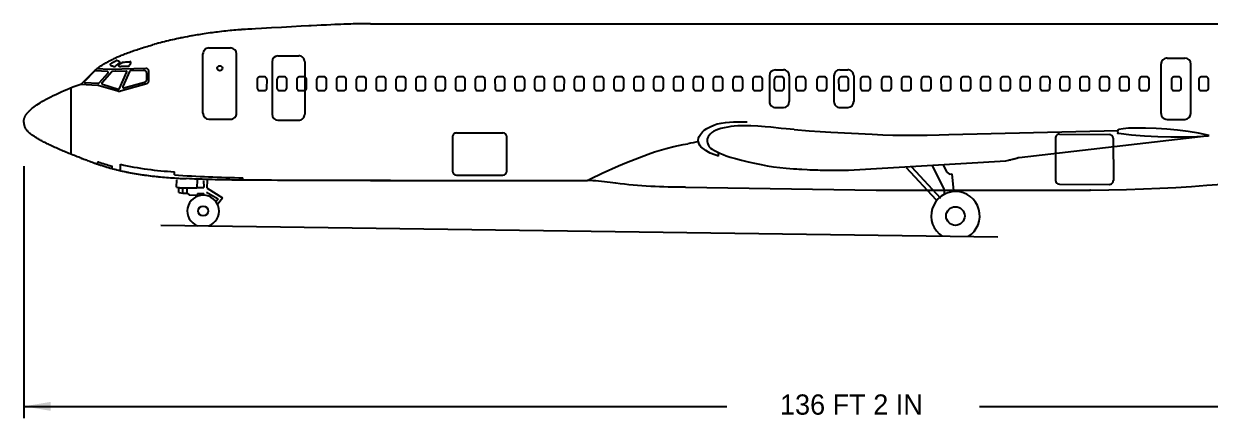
# Model space of a CAD drawing. Extents: x -1358 to 1969, y -513 to 1926.
# Drawn here: x 130 to 1327, y -513 to -115 of the extents above; entities that cross this region are included whole.
import ezdxf
from ezdxf.enums import TextEntityAlignment as Align

# ---------------------------------------------------------------- set-up
doc = ezdxf.new("R2010")
doc.units = 0
doc.layers.get('0').update_dxf_attribs({"linetype": 'CONTINUOUS'})
doc.layers.add('10', color=7, linetype='CONTINUOUS')

msp = doc.modelspace()

# ---------------------------------------------------------------- linework, layer by layer
at = {"linetype": 'CONTINUOUS'}
for p, q in [((130.0199, -258.674282), (130.0199, -512.883896)), ((130.0199, -500.883896), (839.539589, -500.883896)), ((1094.380486, -500.883896), (1764.0199, -500.883896))]:
    msp.add_line(p, q, dxfattribs=at)
msp.add_solid([(157.0199, -496.383896), (157.0199, -505.383896), (130.0199, -500.883896)], dxfattribs=at)
at = {"layer": '10', "color": 7, "linetype": 'CONTINUOUS'}
for p, q in [((480.0001, -114.838033), (1346.001, -114.838033)), ((316.82, -139.298033), (338.68, -139.298033)), ((310.84, -205.178033), (310.84, -145.278033)), ((344.68, -205.178033), (344.68, -145.278033)), ((380.5012, -153.272433), (380.5327, -206.241633)), ((386.4932, -147.268833), (407.4592, -147.240633)), ((413.4673, -153.237133), (413.4988, -206.234433)), ((1277.6184, -205.373933), (1277.6492, -155.448933)), ((1283.669, -149.452633), (1301.6017, -149.511733)), ((1307.4784, -205.326633), (1307.582, -155.524133)), ((188.2929, -175.370033), (202.3256, -161.346133)), ((882.4526, -167.385433), (882.4819, -193.352433)), ((888.4362, -161.378733), (896.4025, -161.356933)), ((902.4189, -167.350133), (902.4481, -193.317133)), ((947.4372, -167.363333), (947.4664, -193.330333)), ((953.4208, -161.356533), (961.3871, -161.334833)), ((967.4035, -167.328033), (967.4327, -193.295033)), ((178, -246.669833), (178, -179.217633)), ((178, -245.938033), (178, -179.578033)), ((888.4983, -199.345633), (896.4645, -199.323933)), ((953.4828, -199.323533), (961.4491, -199.301733)), ((316.82, -211.178033), (338.68, -211.178033)), ((386.5327, -212.238033), (407.4988, -212.238033)), ((1283.6398, -211.377633), (1301.4997, -211.314133)), ((566.4987, -225.033133), (613.4808, -225.033133)), ((1063.3926, -226.497433), (1234.368, -222.406633)), ((1174.9016, -226.274533), (1225.18, -226.468233)), ((562.4987, -229.035633), (562.5205, -263.497033)), ((617.4808, -263.494533), (617.4808, -229.033133)), ((1134.4001, -249.638233), (1326.0001, -227.538333)), ((1170.8863, -230.288133), (1171.0319, -272.829033)), ((1229.1646, -230.446333), (1229.397, -272.851433)), ((830.9377, -248.443033), (830.9424, -245.793033)), ((204.3, -256.371933), (204.3, -255.389633)), ((219.3, -260.944433), (219.3, -259.373133)), ((227.8, -263.080633), (227.8, -256.680233)), ((962.2002, -262.638233), (1121.0001, -253.238133)), ((1020.1653, -259.768033), (1050.3945, -292.297433)), ((1025.8286, -259.154333), (1054.8335, -290.913833)), ((1046.6393, -257.754933), (1058.4, -281.638033)), ((1057.502, -257.563933), (1061.4001, -264.638033)), ((282, -267.256533), (282, -264.181133)), ((284.2454, -279.638233), (284.5717, -272.462033)), ((305.0455, -280.038133), (305.2332, -272.714433)), ((311.4454, -272.838133), (311.8455, -280.038133)), ((315.0455, -280.638033), (315.4434, -272.811833)), ((351.2, -272.657933), (351.2, -270.237233)), ((480, -273.006333), (698.4684, -273.006333)), ((566.5205, -267.494533), (613.4808, -267.494533)), ((1061.4001, -264.638033), (1064, -266.638233)), ((1064, -266.638233), (1066.4, -266.438133)), ((1066.4, -266.438133), (1068.0583, -283.296933)), ((284.0455, -279.638233), (287.0454, -280.238133)), ((286.6454, -285.238133), (286.6454, -279.476733)), ((286.6454, -285.238133), (290.4454, -285.660333)), ((287.0454, -280.238133), (304.7321, -280.238133)), ((290.4454, -285.660333), (290.4454, -280.238133)), ((290.4454, -285.660333), (294.8455, -285.838133)), ((294.8455, -285.838133), (294.8455, -280.238133)), ((294.8455, -285.838133), (297.0454, -287.438133)), ((305.0455, -280.038133), (311.8455, -280.038133)), ((305.2547, -286.238133), (305.3159, -288.867033)), ((305.2547, -286.238133), (311.6454, -286.238133)), ((311.6275, -287.818833), (311.6454, -286.238133)), ((314.4454, -284.638233), (326.2454, -291.438133)), ((315.0455, -280.638033), (330.4454, -290.638033)), ((797.8403, -279.723433), (990.0001, -282.838033)), ((797.8403, -279.723433), (990.0001, -282.838033)), ((990.0001, -282.838033), (1066.0001, -282.838033)), ((990.0001, -282.838033), (1206, -282.838033)), ((990.0001, -282.838033), (1066, -282.838033)), ((1058.4, -281.638033), (1059.0225, -287.329033)), ((1175.0273, -276.815333), (1225.3924, -276.873333)), ((297.0454, -287.438133), (305.4454, -287.638233)), ((323.9401, -294.342933), (326.2454, -291.438133)), ((325.4644, -296.884333), (330.4454, -290.638033)), ((268.3173, -318.215233), (1112.8801, -329.934433))]:
    msp.add_line(p, q, dxfattribs=at)
for points in [[(480, -114.838033), (478.8484, -114.838033), (476.6221, -114.843733), (474.3958, -114.857033), (472.1696, -114.877933), (470, -114.905733), (469.1284, -114.919033), (466.8463, -114.959233), (464.5642, -115.007433), (462.2821, -115.063333), (460.0001, -115.126633), (458.1877, -115.182133), (455.653, -115.266733), (452.9024, -115.366933), (450, -115.480533), (447.4039, -115.587833), (443.9062, -115.739933), (440.0001, -115.917933), (435.4368, -116.134433), (430, -116.400933), (425.625, -116.620033), (420, -116.908033), (417.5, -117.038633), (410.0001, -117.437033), (400, -117.975033), (390, -118.515833), (380, -119.058033), (370, -119.608033), (363.7501, -119.953533), (360, -120.167033), (358.6313, -120.247033), (356.0451, -120.403133), (353.8591, -120.541933), (351.8803, -120.674533), (350.0001, -120.808033), (349.5019, -120.844733), (347.6833, -120.983533), (345.8647, -121.129933), (343.9456, -121.292133), (342.0261, -121.461933), (340.0001, -121.648933), (338.1164, -121.829733), (336.0856, -122.032033), (334.0554, -122.242033), (332.0266, -122.459633), (330, -122.684933), (329.6182, -122.728333), (327.6309, -122.958533), (325.6434, -123.196833), (323.7518, -123.431433), (321.8552, -123.674233)], [(321.8552, -123.674233), (320, -123.919433), (318.1373, -124.173133), (316.2138, -124.442633), (314.1924, -124.733433), (312.0799, -125.045333), (310, -125.359933), (308.3395, -125.616733), (306.5463, -125.901033), (304.903, -126.169233), (303.3026, -126.438233), (301.6876, -126.717633), (300, -127.017833), (299.4287, -127.121233), (297.4672, -127.482133), (295.1561, -127.915933), (292.632, -128.397933), (290, -128.908233), (289.0992, -129.085133), (288.366, -129.232733), (288, -129.315433), (287.9349, -129.329633), (286, -129.732433), (285.3914, -129.860533), (284, -130.159733), (282, -130.597233), (281.6454, -130.675833), (280, -131.045233), (279.7482, -131.102333), (278, -131.503733), (277.7265, -131.567233), (276, -131.973033), (275.7002, -132.044333), (274, -132.453333), (273.6669, -132.534333), (272, -132.944633), (271.625, -133.038033), (270, -133.447233), (269.6669, -133.532033), (268, -133.961233), (267.625, -134.058933), (266, -134.486933), (265.625, -134.586733), (264, -135.024433), (263.6251, -135.126533), (262, -135.573933), (261.6249, -135.678333), (260, -136.135633)], [(217.7615, -151.609133), (218.5175, -151.222033), (219.2942, -150.832933), (220.0913, -150.441933), (220.9086, -150.049133), (221.7902, -149.634133), (222.6935, -149.217433), (223.6182, -148.799233), (224.5641, -148.379733), (225.5309, -147.958933), (226.5703, -147.514933), (227.6321, -147.069933), (228.7157, -146.624133), (229.8208, -146.177533), (230.947, -145.730533), (232.1542, -145.259633), (233.384, -144.788633), (234.6354, -144.317633), (235.9083, -143.846833), (237.2018, -143.376333), (238.5157, -142.906533), (239.8492, -142.437533), (241.2018, -141.969433), (242.5729, -141.502633), (243.962, -141.037133), (245.4426, -140.549033), (246.9418, -140.062833), (248.4587, -139.578933), (249.9929, -139.097433), (251.5436, -138.618533), (253.11, -138.142533), (254.6914, -137.669533), (256.3709, -137.175533), (258.0654, -136.685333), (259.7739, -136.199333), (259.9998, -136.135733)], [(202.3367, -161.357233), (202.388, -161.306633), (202.5547, -161.149933), (202.7595, -160.968833), (203.007, -160.760833), (203.3022, -160.523233), (203.6505, -160.253333), (204.0459, -159.956933), (204.5027, -159.624333), (205.0264, -159.253133), (205.5901, -158.863033), (206.2249, -158.433233), (206.9351, -157.962433), (207.6819, -157.476933), (208.4606, -156.979833), (209.2658, -156.474733), (210.1382, -155.936733), (211.0276, -155.397433), (211.9272, -154.860933), (212.8305, -154.331333), (213.7306, -153.812433), (214.6207, -153.308233), (215.4514, -152.846133), (216.2615, -152.403733), (217.0456, -151.984133), (217.7617, -151.609033)], [(217.7057, -155.272933), (217.8554, -155.170233), (218.9983, -154.414333), (220.2927, -153.609133), (221.609, -152.819433), (222.7784, -152.161833)], [(222.1411, -157.840333), (222.4644, -157.578533), (223.2988, -156.930933), (224.2167, -156.228933), (225.2959, -155.433033), (226.2221, -154.767633), (226.5259, -154.551833)], [(226.2707, -152.790533), (225.8036, -152.642133), (225.3719, -152.511933), (224.7948, -152.359833), (224.5238, -152.290133), (224.2562, -152.226533), (223.4831, -152.056733)], [(226.1214, -156.071233), (226.8035, -155.581333), (227.5243, -155.069233), (228.2463, -154.567933), (228.8673, -154.146233), (229.102, -153.989233)], [(229.5079, -153.831733), (230.4031, -153.695833), (231.6766, -153.549133), (232.8752, -153.428933), (234.1382, -153.311433), (235.196, -153.209333), (236.411, -153.115333), (237.0442, -153.064033)], [(236.678, -156.928933), (236.7339, -156.813633), (237.3688, -155.631833), (237.9896, -154.563033)], [(186.8301, -175.762333), (204.8143, -176.790033), (205.2016, -176.827233), (205.5848, -176.894533), (205.9616, -176.991433), (224.9836, -182.679833), (225.377, -182.780233), (225.7774, -182.848433), (226.1819, -182.883933), (226.588, -182.886433), (226.9929, -182.856033), (227.3941, -182.792833), (227.7888, -182.697333), (254.1105, -175.182533), (254.4159, -175.077233), (254.7081, -174.939733), (254.984, -174.771633), (255.2401, -174.574833), (255.4736, -174.351633), (255.6817, -174.104633), (255.8621, -173.836633), (256.0127, -173.550833), (256.1316, -173.250533), (256.2175, -172.939133), (256.2695, -172.620333), (256.2869, -172.297833), (256.2869, -162.978233), (256.2672, -162.635633), (256.2086, -162.297433), (256.1118, -161.968233), (255.9779, -161.652133), (255.8089, -161.353533), (255.6068, -161.076133), (255.3744, -160.823633), (255.1146, -160.599333), (254.831, -160.406133), (254.5271, -160.246633), (254.207, -160.122833), (253.8749, -160.036433), (253.535, -159.988533), (253.192, -159.979733), (216.8642, -161.061333), (216.4367, -161.053633), (203.3248, -160.255133)], [(214.2144, -162.922033), (202.6314, -162.216533), (202.3525, -162.239933), (202.0909, -162.339533), (201.8673, -162.507833), (191.2005, -173.174633), (191.0939, -173.332433), (191.0541, -173.518733), (191.0868, -173.706233), (191.1873, -173.868033), (191.341, -173.980533), (191.5255, -174.027333), (204.8344, -174.787833), (205.1945, -174.775933), (205.5467, -174.699533), (205.8794, -174.561233), (206.1819, -174.365533), (206.4444, -174.118633), (214.9053, -164.584133), (215.0596, -164.351633), (215.1436, -164.085533), (215.1509, -163.806633), (215.0808, -163.536533), (214.9388, -163.296333), (214.7359, -163.104733), (214.488, -162.976633), (214.2144, -162.922033)], [(233.5841, -162.648733), (219.464, -162.997733), (219.2006, -163.044133), (218.959, -163.158633), (218.7563, -163.333133), (208.999, -174.328433), (208.8577, -174.534833), (208.772, -174.769733), (208.7473, -175.018633), (208.7851, -175.265833), (208.8831, -175.495933), (209.0352, -175.694533), (209.2317, -175.849233), (209.4605, -175.950233), (225.4287, -180.725433), (225.6655, -180.766133), (225.9053, -180.749133), (226.134, -180.675433), (226.3385, -180.549333), (226.5071, -180.378033), (226.6299, -180.171533), (234.0616, -163.350333), (234.1027, -163.187333), (234.0875, -163.019933), (234.0176, -162.866933), (233.901, -162.745833), (233.7508, -162.670233), (233.5841, -162.648733)], [(218.0569, -157.074133), (218.8481, -157.248033), (219.4815, -157.430233), (220.2175, -157.655533), (220.8983, -157.903733), (221.1693, -158.002633)], [(226.7544, -157.882233), (227.5785, -157.841333), (228.7099, -157.797633), (230.4516, -157.721033), (232.4046, -157.631633), (234.1669, -157.557233), (235.1758, -157.516333), (235.8165, -157.491833)], [(250.9787, -162.050833), (237.6304, -162.473433), (237.371, -162.513033), (237.1267, -162.609133), (236.9097, -162.756833), (236.7308, -162.948733), (236.5986, -163.175533), (229.9142, -178.305333), (229.8424, -178.545833), (229.8327, -178.796733), (229.8858, -179.042033), (229.9983, -179.266333), (230.1631, -179.455633), (230.3699, -179.597933), (230.6056, -179.684333), (230.8554, -179.709233), (231.1034, -179.671133), (251.9799, -173.710933), (252.4086, -173.554433), (252.8105, -173.338233), (253.1773, -173.066833), (253.5014, -172.745533), (253.7763, -172.381233), (253.9962, -171.981333), (254.1566, -171.554133), (254.2541, -171.108333), (254.2868, -170.653133), (254.2868, -165.228233), (254.2528, -164.764133), (254.1514, -164.310033), (253.9848, -163.875533), (253.7565, -163.470033), (253.4716, -163.102033), (253.136, -162.779733), (252.7569, -162.509833), (252.3425, -162.298133), (251.9017, -162.149233), (251.4438, -162.066133), (250.9787, -162.050833)], [(136.1803, -202.146533), (136.392, -201.945133), (137.199, -201.211133), (138.1288, -200.418233), (139.194, -199.563033), (140.4075, -198.642033), (141.717, -197.698233), (143.1902, -196.686633), (144.7618, -195.655033), (146.5111, -194.554833), (148.3594, -193.438633), (150.3978, -192.254633), (152.5331, -191.060233), (154.7583, -189.859133), (157.1808, -188.596733), (159.6863, -187.335333), (162.2664, -186.079333), (164.9122, -184.833033), (167.7472, -183.541333), (170.6339, -182.269833), (173.5614, -181.023233), (176.5187, -179.806233), (179.4948, -178.623533), (182.4785, -177.479533), (185.4584, -176.378433), (188.2928, -175.369933)], [(375.4501, -171.356333), (375.3543, -170.604433), (375.0731, -169.900433), (374.6245, -169.289433), (374.0369, -168.810433), (373.3481, -168.493933), (372.602, -168.360233), (367.8462, -168.417733), (367.1288, -168.662933), (366.4959, -169.080033), (365.9878, -169.642533), (365.6368, -170.314433), (365.4655, -171.052833), (365.4847, -179.810633), (365.6932, -180.539433), (366.0778, -181.192633), (366.6138, -181.728633), (367.267, -182.113233), (367.9958, -182.321733), (368.4501, -182.356333), (373.054, -182.294933), (373.7712, -182.049733), (374.4042, -181.632633), (374.9124, -181.070133), (375.2633, -180.398233), (375.4347, -179.659833), (375.4501, -171.356333)], [(395.4501, -171.356333), (395.3543, -170.604433), (395.0731, -169.900433), (394.6245, -169.289433), (394.0369, -168.810433), (393.3481, -168.493933), (392.602, -168.360233), (387.8462, -168.417733), (387.1288, -168.662933), (386.4959, -169.080033), (385.9878, -169.642533), (385.6368, -170.314433), (385.4655, -171.052833), (385.4847, -179.810633), (385.6932, -180.539433), (386.0778, -181.192633), (386.6138, -181.728633), (387.267, -182.113233), (387.9958, -182.321733), (388.4501, -182.356333), (393.054, -182.294933), (393.7712, -182.049733), (394.4042, -181.632633), (394.9124, -181.070133), (395.2633, -180.398233), (395.4347, -179.659833), (395.4501, -171.356333)], [(415.4501, -171.356333), (415.3543, -170.604433), (415.0731, -169.900433), (414.6245, -169.289433), (414.0369, -168.810433), (413.3481, -168.493933), (412.602, -168.360233), (407.8462, -168.417733), (407.1288, -168.662933), (406.4959, -169.080033), (405.9878, -169.642533), (405.6368, -170.314433), (405.4655, -171.052833), (405.4847, -179.810633), (405.6932, -180.539433), (406.0778, -181.192633), (406.6138, -181.728633), (407.267, -182.113233), (407.9958, -182.321733), (408.4501, -182.356333), (413.054, -182.294933), (413.7712, -182.049733), (414.4042, -181.632633), (414.9124, -181.070133), (415.2633, -180.398233), (415.4347, -179.659833), (415.4501, -171.356333)], [(435.4501, -171.356333), (435.3543, -170.604433), (435.0731, -169.900433), (434.6245, -169.289433), (434.0369, -168.810433), (433.3481, -168.493933), (432.602, -168.360233), (427.8462, -168.417733), (427.1288, -168.662933), (426.4959, -169.080033), (425.9878, -169.642533), (425.6368, -170.314433), (425.4655, -171.052833), (425.4847, -179.810633), (425.6932, -180.539433), (426.0778, -181.192633), (426.6138, -181.728633), (427.267, -182.113233), (427.9958, -182.321733), (428.4501, -182.356333), (433.054, -182.294933), (433.7712, -182.049733), (434.4042, -181.632633), (434.9124, -181.070133), (435.2633, -180.398233), (435.4347, -179.659833), (435.4501, -171.356333)], [(455.4501, -171.356333), (455.3543, -170.604433), (455.0731, -169.900433), (454.6245, -169.289433), (454.0369, -168.810433), (453.3481, -168.493933), (452.602, -168.360233), (447.8462, -168.417733), (447.1288, -168.662933), (446.4959, -169.080033), (445.9878, -169.642533), (445.6368, -170.314433), (445.4655, -171.052833), (445.4847, -179.810633), (445.6932, -180.539433), (446.0778, -181.192633), (446.6138, -181.728633), (447.267, -182.113233), (447.9958, -182.321733), (448.4501, -182.356333), (453.054, -182.294933), (453.7712, -182.049733), (454.4042, -181.632633), (454.9124, -181.070133), (455.2633, -180.398233), (455.4347, -179.659833), (455.4501, -171.356333)], [(475.4501, -171.356333), (475.3543, -170.604433), (475.0731, -169.900433), (474.6245, -169.289433), (474.0369, -168.810433), (473.3481, -168.493933), (472.602, -168.360233), (467.8462, -168.417733), (467.1288, -168.662933), (466.4959, -169.080033), (465.9878, -169.642533), (465.6368, -170.314433), (465.4655, -171.052833), (465.4847, -179.810633), (465.6932, -180.539433), (466.0778, -181.192633), (466.6138, -181.728633), (467.267, -182.113233), (467.9958, -182.321733), (468.4501, -182.356333), (473.054, -182.294933), (473.7712, -182.049733), (474.4042, -181.632633), (474.9124, -181.070133), (475.2633, -180.398233), (475.4347, -179.659833), (475.4501, -171.356333)], [(495.4501, -171.356333), (495.3543, -170.604433), (495.0731, -169.900433), (494.6245, -169.289433), (494.0369, -168.810433), (493.3481, -168.493933), (492.602, -168.360233), (487.8462, -168.417733), (487.1288, -168.662933), (486.4959, -169.080033), (485.9878, -169.642533), (485.6368, -170.314433), (485.4655, -171.052833), (485.4847, -179.810633), (485.6932, -180.539433), (486.0778, -181.192633), (486.6138, -181.728633), (487.267, -182.113233), (487.9958, -182.321733), (488.4501, -182.356333), (493.054, -182.294933), (493.7712, -182.049733), (494.4042, -181.632633), (494.9124, -181.070133), (495.2633, -180.398233), (495.4347, -179.659833), (495.4501, -171.356333)], [(515.4501, -171.356333), (515.3543, -170.604433), (515.0731, -169.900433), (514.6245, -169.289433), (514.0369, -168.810433), (513.3481, -168.493933), (512.602, -168.360233), (507.8462, -168.417733), (507.1288, -168.662933), (506.4959, -169.080033), (505.9878, -169.642533), (505.6368, -170.314433), (505.4655, -171.052833), (505.4847, -179.810633), (505.6932, -180.539433), (506.0778, -181.192633), (506.6138, -181.728633), (507.267, -182.113233), (507.9958, -182.321733), (508.4501, -182.356333), (513.054, -182.294933), (513.7712, -182.049733), (514.4042, -181.632633), (514.9124, -181.070133), (515.2633, -180.398233), (515.4347, -179.659833), (515.4501, -171.356333)], [(535.4501, -171.356333), (535.3543, -170.604433), (535.0731, -169.900433), (534.6245, -169.289433), (534.0369, -168.810433), (533.3481, -168.493933), (532.602, -168.360233), (527.8462, -168.417733), (527.1288, -168.662933), (526.4959, -169.080033), (525.9878, -169.642533), (525.6368, -170.314433), (525.4655, -171.052833), (525.4847, -179.810633), (525.6932, -180.539433), (526.0778, -181.192633), (526.6138, -181.728633), (527.267, -182.113233), (527.9958, -182.321733), (528.4501, -182.356333), (533.054, -182.294933), (533.7712, -182.049733), (534.4042, -181.632633), (534.9124, -181.070133), (535.2633, -180.398233), (535.4347, -179.659833), (535.4501, -171.356333)], [(555.4501, -171.356333), (555.3543, -170.604433), (555.0731, -169.900433), (554.6245, -169.289433), (554.0369, -168.810433), (553.3481, -168.493933), (552.602, -168.360233), (547.8462, -168.417733), (547.1288, -168.662933), (546.4959, -169.080033), (545.9878, -169.642533), (545.6368, -170.314433), (545.4655, -171.052833), (545.4847, -179.810633), (545.6932, -180.539433), (546.0778, -181.192633), (546.6138, -181.728633), (547.267, -182.113233), (547.9958, -182.321733), (548.4501, -182.356333), (553.054, -182.294933), (553.7712, -182.049733), (554.4042, -181.632633), (554.9124, -181.070133), (555.2633, -180.398233), (555.4347, -179.659833), (555.4501, -171.356333)], [(575.4501, -171.356333), (575.3543, -170.604433), (575.0731, -169.900433), (574.6245, -169.289433), (574.0369, -168.810433), (573.3481, -168.493933), (572.602, -168.360233), (567.8462, -168.417733), (567.1288, -168.662933), (566.4959, -169.080033), (565.9878, -169.642533), (565.6368, -170.314433), (565.4655, -171.052833), (565.4847, -179.810633), (565.6932, -180.539433), (566.0778, -181.192633), (566.6138, -181.728633), (567.267, -182.113233), (567.9958, -182.321733), (568.4501, -182.356333), (573.054, -182.294933), (573.7712, -182.049733), (574.4042, -181.632633), (574.9124, -181.070133), (575.2633, -180.398233), (575.4347, -179.659833), (575.4501, -171.356333)], [(595.4501, -171.356333), (595.3543, -170.604433), (595.0731, -169.900433), (594.6245, -169.289433), (594.0369, -168.810433), (593.3481, -168.493933), (592.602, -168.360233), (587.8462, -168.417733), (587.1288, -168.662933), (586.4959, -169.080033), (585.9878, -169.642533), (585.6368, -170.314433), (585.4655, -171.052833), (585.4847, -179.810633), (585.6932, -180.539433), (586.0778, -181.192633), (586.6138, -181.728633), (587.267, -182.113233), (587.9958, -182.321733), (588.4501, -182.356333), (593.054, -182.294933), (593.7712, -182.049733), (594.4042, -181.632633), (594.9124, -181.070133), (595.2633, -180.398233), (595.4347, -179.659833), (595.4501, -171.356333)], [(615.4501, -171.356333), (615.3543, -170.604433), (615.0731, -169.900433), (614.6245, -169.289433), (614.0369, -168.810433), (613.3481, -168.493933), (612.602, -168.360233), (607.8462, -168.417733), (607.1288, -168.662933), (606.4959, -169.080033), (605.9878, -169.642533), (605.6368, -170.314433), (605.4655, -171.052833), (605.4847, -179.810633), (605.6932, -180.539433), (606.0778, -181.192633), (606.6138, -181.728633), (607.267, -182.113233), (607.9958, -182.321733), (608.4501, -182.356333), (613.054, -182.294933), (613.7712, -182.049733), (614.4042, -181.632633), (614.9124, -181.070133), (615.2633, -180.398233), (615.4347, -179.659833), (615.4501, -171.356333)], [(635.4501, -171.356333), (635.3543, -170.604433), (635.0731, -169.900433), (634.6245, -169.289433), (634.0369, -168.810433), (633.3481, -168.493933), (632.602, -168.360233), (627.8462, -168.417733), (627.1288, -168.662933), (626.4959, -169.080033), (625.9878, -169.642533), (625.6368, -170.314433), (625.4655, -171.052833), (625.4847, -179.810633), (625.6932, -180.539433), (626.0778, -181.192633), (626.6138, -181.728633), (627.267, -182.113233), (627.9958, -182.321733), (628.4501, -182.356333), (633.054, -182.294933), (633.7712, -182.049733), (634.4042, -181.632633), (634.9124, -181.070133), (635.2633, -180.398233), (635.4347, -179.659833), (635.4501, -171.356333)], [(655.4501, -171.356333), (655.3543, -170.604433), (655.0731, -169.900433), (654.6245, -169.289433), (654.0369, -168.810433), (653.3481, -168.493933), (652.602, -168.360233), (647.8462, -168.417733), (647.1288, -168.662933), (646.4959, -169.080033), (645.9878, -169.642533), (645.6368, -170.314433), (645.4655, -171.052833), (645.4847, -179.810633), (645.6932, -180.539433), (646.0778, -181.192633), (646.6138, -181.728633), (647.267, -182.113233), (647.9958, -182.321733), (648.4501, -182.356333), (653.054, -182.294933), (653.7712, -182.049733), (654.4042, -181.632633), (654.9124, -181.070133), (655.2633, -180.398233), (655.4347, -179.659833), (655.4501, -171.356333)], [(675.4501, -171.356333), (675.3543, -170.604433), (675.0731, -169.900433), (674.6245, -169.289433), (674.0369, -168.810433), (673.3481, -168.493933), (672.602, -168.360233), (667.8462, -168.417733), (667.1288, -168.662933), (666.4959, -169.080033), (665.9878, -169.642533), (665.6368, -170.314433), (665.4655, -171.052833), (665.4847, -179.810633), (665.6932, -180.539433), (666.0778, -181.192633), (666.6138, -181.728633), (667.267, -182.113233), (667.9958, -182.321733), (668.4501, -182.356333), (673.054, -182.294933), (673.7712, -182.049733), (674.4042, -181.632633), (674.9124, -181.070133), (675.2633, -180.398233), (675.4347, -179.659833), (675.4501, -171.356333)], [(695.4501, -171.356333), (695.3543, -170.604433), (695.0731, -169.900433), (694.6245, -169.289433), (694.0369, -168.810433), (693.3481, -168.493933), (692.602, -168.360233), (687.8462, -168.417733), (687.1288, -168.662933), (686.4959, -169.080033), (685.9878, -169.642533), (685.6368, -170.314433), (685.4655, -171.052833), (685.4847, -179.810633), (685.6932, -180.539433), (686.0778, -181.192633), (686.6138, -181.728633), (687.267, -182.113233), (687.9958, -182.321733), (688.4501, -182.356333), (693.054, -182.294933), (693.7712, -182.049733), (694.4042, -181.632633), (694.9124, -181.070133), (695.2633, -180.398233), (695.4347, -179.659833), (695.4501, -171.356333)], [(715.4501, -171.356333), (715.3543, -170.604433), (715.0731, -169.900433), (714.6245, -169.289433), (714.0369, -168.810433), (713.3481, -168.493933), (712.602, -168.360233), (707.8462, -168.417733), (707.1288, -168.662933), (706.4959, -169.080033), (705.9878, -169.642533), (705.6368, -170.314433), (705.4655, -171.052833), (705.4847, -179.810633), (705.6932, -180.539433), (706.0778, -181.192633), (706.6138, -181.728633), (707.267, -182.113233), (707.9958, -182.321733), (708.4501, -182.356333), (713.054, -182.294933), (713.7712, -182.049733), (714.4042, -181.632633), (714.9124, -181.070133), (715.2633, -180.398233), (715.4347, -179.659833), (715.4501, -171.356333)], [(735.4501, -171.356333), (735.3543, -170.604433), (735.0731, -169.900433), (734.6245, -169.289433), (734.0369, -168.810433), (733.3481, -168.493933), (732.602, -168.360233), (727.8462, -168.417733), (727.1288, -168.662933), (726.4959, -169.080033), (725.9878, -169.642533), (725.6368, -170.314433), (725.4655, -171.052833), (725.4847, -179.810633), (725.6932, -180.539433), (726.0778, -181.192633), (726.6138, -181.728633), (727.267, -182.113233), (727.9958, -182.321733), (728.4501, -182.356333), (733.054, -182.294933), (733.7712, -182.049733), (734.4042, -181.632633), (734.9124, -181.070133), (735.2633, -180.398233), (735.4347, -179.659833), (735.4501, -171.356333)], [(755.4501, -171.356333), (755.3543, -170.604433), (755.0731, -169.900433), (754.6245, -169.289433), (754.0369, -168.810433), (753.3481, -168.493933), (752.602, -168.360233), (747.8462, -168.417733), (747.1288, -168.662933), (746.4959, -169.080033), (745.9878, -169.642533), (745.6368, -170.314433), (745.4655, -171.052833), (745.4847, -179.810633), (745.6932, -180.539433), (746.0778, -181.192633), (746.6138, -181.728633), (747.267, -182.113233), (747.9958, -182.321733), (748.4501, -182.356333), (753.054, -182.294933), (753.7712, -182.049733), (754.4042, -181.632633), (754.9124, -181.070133), (755.2633, -180.398233), (755.4347, -179.659833), (755.4501, -171.356333)], [(775.4501, -171.356333), (775.3543, -170.604433), (775.0731, -169.900433), (774.6245, -169.289433), (774.0369, -168.810433), (773.3481, -168.493933), (772.602, -168.360233), (767.8462, -168.417733), (767.1288, -168.662933), (766.4959, -169.080033), (765.9878, -169.642533), (765.6368, -170.314433), (765.4655, -171.052833), (765.4847, -179.810633), (765.6932, -180.539433), (766.0778, -181.192633), (766.6138, -181.728633), (767.267, -182.113233), (767.9958, -182.321733), (768.4501, -182.356333), (773.054, -182.294933), (773.7712, -182.049733), (774.4042, -181.632633), (774.9124, -181.070133), (775.2633, -180.398233), (775.4347, -179.659833), (775.4501, -171.356333)], [(795.4501, -171.356333), (795.3543, -170.604433), (795.0731, -169.900433), (794.6245, -169.289433), (794.0369, -168.810433), (793.3481, -168.493933), (792.602, -168.360233), (787.8462, -168.417733), (787.1288, -168.662933), (786.4959, -169.080033), (785.9878, -169.642533), (785.6368, -170.314433), (785.4655, -171.052833), (785.4847, -179.810633), (785.6932, -180.539433), (786.0778, -181.192633), (786.6138, -181.728633), (787.267, -182.113233), (787.9958, -182.321733), (788.4501, -182.356333), (793.054, -182.294933), (793.7712, -182.049733), (794.4042, -181.632633), (794.9124, -181.070133), (795.2633, -180.398233), (795.4347, -179.659833), (795.4501, -171.356333)], [(815.4501, -171.356333), (815.3543, -170.604433), (815.0731, -169.900433), (814.6245, -169.289433), (814.0369, -168.810433), (813.3481, -168.493933), (812.602, -168.360233), (807.8462, -168.417733), (807.1288, -168.662933), (806.4959, -169.080033), (805.9878, -169.642533), (805.6368, -170.314433), (805.4655, -171.052833), (805.4847, -179.810633), (805.6932, -180.539433), (806.0778, -181.192633), (806.6138, -181.728633), (807.267, -182.113233), (807.9958, -182.321733), (808.4501, -182.356333), (813.054, -182.294933), (813.7712, -182.049733), (814.4042, -181.632633), (814.9124, -181.070133), (815.2633, -180.398233), (815.4347, -179.659833), (815.4501, -171.356333)], [(835.4501, -171.356333), (835.3543, -170.604433), (835.0731, -169.900433), (834.6245, -169.289433), (834.0369, -168.810433), (833.3481, -168.493933), (832.602, -168.360233), (827.8462, -168.417733), (827.1288, -168.662933), (826.4959, -169.080033), (825.9878, -169.642533), (825.6368, -170.314433), (825.4655, -171.052833), (825.4847, -179.810633), (825.6932, -180.539433), (826.0778, -181.192633), (826.6138, -181.728633), (827.267, -182.113233), (827.9958, -182.321733), (828.4501, -182.356333), (833.054, -182.294933), (833.7712, -182.049733), (834.4042, -181.632633), (834.9124, -181.070133), (835.2633, -180.398233), (835.4347, -179.659833), (835.4501, -171.356333)], [(855.4501, -171.356333), (855.3543, -170.604433), (855.0731, -169.900433), (854.6245, -169.289433), (854.0369, -168.810433), (853.3481, -168.493933), (852.602, -168.360233), (847.8462, -168.417733), (847.1288, -168.662933), (846.4959, -169.080033), (845.9878, -169.642533), (845.6368, -170.314433), (845.4655, -171.052833), (845.4847, -179.810633), (845.6932, -180.539433), (846.0778, -181.192633), (846.6138, -181.728633), (847.267, -182.113233), (847.9958, -182.321733), (848.4501, -182.356333), (853.054, -182.294933), (853.7712, -182.049733), (854.4042, -181.632633), (854.9124, -181.070133), (855.2633, -180.398233), (855.4347, -179.659833), (855.4501, -171.356333)], [(875.4501, -171.356333), (875.3543, -170.604433), (875.0731, -169.900433), (874.6245, -169.289433), (874.0369, -168.810433), (873.3481, -168.493933), (872.602, -168.360233), (867.8462, -168.417733), (867.1288, -168.662933), (866.4959, -169.080033), (865.9878, -169.642533), (865.6368, -170.314433), (865.4655, -171.052833), (865.4847, -179.810633), (865.6932, -180.539433), (866.0778, -181.192633), (866.6138, -181.728633), (867.267, -182.113233), (867.9958, -182.321733), (868.4501, -182.356333), (873.054, -182.294933), (873.7712, -182.049733), (874.4042, -181.632633), (874.9124, -181.070133), (875.2633, -180.398233), (875.4347, -179.659833), (875.4501, -171.356333)], [(897.2001, -171.356333), (897.1043, -170.604433), (896.8231, -169.900433), (896.3745, -169.289433), (895.7869, -168.810433), (895.0981, -168.493933), (894.352, -168.360233), (889.5962, -168.417733), (888.8788, -168.662933), (888.2459, -169.080033), (887.7378, -169.642533), (887.3868, -170.314433), (887.2155, -171.052833), (887.2347, -179.810633), (887.4432, -180.539433), (887.8278, -181.192633), (888.3638, -181.728633), (889.017, -182.113233), (889.7458, -182.321733), (890.2001, -182.356333), (894.804, -182.294933), (895.5212, -182.049733), (896.1542, -181.632633), (896.6624, -181.070133), (897.0133, -180.398233), (897.1847, -179.659833), (897.2001, -171.356333)], [(918.9501, -171.356333), (918.8543, -170.604433), (918.5731, -169.900433), (918.1245, -169.289433), (917.5369, -168.810433), (916.8481, -168.493933), (916.102, -168.360233), (911.3462, -168.417733), (910.6288, -168.662933), (909.9959, -169.080033), (909.4878, -169.642533), (909.1368, -170.314433), (908.9655, -171.052833), (908.9847, -179.810633), (909.1932, -180.539433), (909.5778, -181.192633), (910.1138, -181.728633), (910.767, -182.113233), (911.4958, -182.321733), (911.9501, -182.356333), (916.554, -182.294933), (917.2712, -182.049733), (917.9042, -181.632633), (918.4124, -181.070133), (918.7633, -180.398233), (918.9347, -179.659833), (918.9501, -171.356333)], [(940.2251, -171.356333), (940.1293, -170.604433), (939.8481, -169.900433), (939.3995, -169.289433), (938.812, -168.810433), (938.1232, -168.493933), (937.377, -168.360233), (932.6212, -168.417733), (931.9039, -168.662933), (931.2709, -169.080033), (930.7628, -169.642533), (930.4118, -170.314433), (930.2405, -171.052833), (930.2597, -179.810633), (930.4682, -180.539433), (930.8528, -181.192633), (931.3888, -181.728633), (932.042, -182.113233), (932.7708, -182.321733), (933.2251, -182.356333), (937.829, -182.294933), (938.5463, -182.049733), (939.1792, -181.632633), (939.6874, -181.070133), (940.0383, -180.398233), (940.2097, -179.659833), (940.2251, -171.356333)], [(962.2001, -171.356333), (962.1043, -170.604433), (961.8231, -169.900433), (961.3745, -169.289433), (960.7869, -168.810433), (960.0981, -168.493933), (959.352, -168.360233), (954.5962, -168.417733), (953.8788, -168.662933), (953.2459, -169.080033), (952.7378, -169.642533), (952.3868, -170.314433), (952.2155, -171.052833), (952.2347, -179.810633), (952.4432, -180.539433), (952.8278, -181.192633), (953.3638, -181.728633), (954.017, -182.113233), (954.7458, -182.321733), (955.2001, -182.356333), (959.804, -182.294933), (960.5212, -182.049733), (961.1542, -181.632633), (961.6624, -181.070133), (962.0133, -180.398233), (962.1847, -179.659833), (962.2001, -171.356333)], [(984.2001, -171.356333), (984.1043, -170.604433), (983.8231, -169.900433), (983.3745, -169.289433), (982.7869, -168.810433), (982.0981, -168.493933), (981.352, -168.360233), (976.5962, -168.417733), (975.8788, -168.662933), (975.2459, -169.080033), (974.7378, -169.642533), (974.3868, -170.314433), (974.2155, -171.052833), (974.2347, -179.810633), (974.4432, -180.539433), (974.8278, -181.192633), (975.3638, -181.728633), (976.017, -182.113233), (976.7458, -182.321733), (977.2001, -182.356333), (981.804, -182.294933), (982.5212, -182.049733), (983.1542, -181.632633), (983.6624, -181.070133), (984.0133, -180.398233), (984.1847, -179.659833), (984.2001, -171.356333)], [(1005.4501, -171.356333), (1005.3543, -170.604433), (1005.0731, -169.900433), (1004.6245, -169.289433), (1004.0369, -168.810433), (1003.3481, -168.493933), (1002.602, -168.360233), (997.8462, -168.417733), (997.1288, -168.662933), (996.4959, -169.080033), (995.9878, -169.642533), (995.6368, -170.314433), (995.4655, -171.052833), (995.4847, -179.810633), (995.6932, -180.539433), (996.0778, -181.192633), (996.6138, -181.728633), (997.267, -182.113233), (997.9958, -182.321733), (998.4501, -182.356333), (1003.054, -182.294933), (1003.7712, -182.049733), (1004.4042, -181.632633), (1004.9124, -181.070133), (1005.2633, -180.398233), (1005.4347, -179.659833), (1005.4501, -171.356333)], [(1025.4501, -171.356333), (1025.3544, -170.604433), (1025.0731, -169.900433), (1024.6245, -169.289433), (1024.037, -168.810433), (1023.3481, -168.493933), (1022.602, -168.360233), (1017.8462, -168.417733), (1017.1288, -168.662933), (1016.4959, -169.080033), (1015.9878, -169.642533), (1015.6368, -170.314433), (1015.4655, -171.052833), (1015.4847, -179.810633), (1015.6932, -180.539433), (1016.0778, -181.192633), (1016.6138, -181.728633), (1017.267, -182.113233), (1017.9958, -182.321733), (1018.4501, -182.356333), (1023.054, -182.294933), (1023.7712, -182.049733), (1024.4042, -181.632633), (1024.9124, -181.070133), (1025.2633, -180.398233), (1025.4347, -179.659833), (1025.4501, -171.356333)], [(1045.4501, -171.356333), (1045.3544, -170.604433), (1045.0731, -169.900433), (1044.6245, -169.289433), (1044.037, -168.810433), (1043.3481, -168.493933), (1042.6021, -168.360233), (1037.8462, -168.417733), (1037.1289, -168.662933), (1036.496, -169.080033), (1035.9878, -169.642533), (1035.6368, -170.314433), (1035.4655, -171.052833), (1035.4847, -179.810633), (1035.6932, -180.539433), (1036.0778, -181.192633), (1036.6138, -181.728633), (1037.267, -182.113233), (1037.9958, -182.321733), (1038.4501, -182.356333), (1043.054, -182.294933), (1043.7712, -182.049733), (1044.4042, -181.632633), (1044.9124, -181.070133), (1045.2633, -180.398233), (1045.4347, -179.659833), (1045.4501, -171.356333)], [(1065.4501, -171.356333), (1065.3544, -170.604433), (1065.0731, -169.900433), (1064.6245, -169.289433), (1064.037, -168.810433), (1063.3481, -168.493933), (1062.6021, -168.360233), (1057.8462, -168.417733), (1057.1289, -168.662933), (1056.496, -169.080033), (1055.9878, -169.642533), (1055.6368, -170.314433), (1055.4655, -171.052833), (1055.4847, -179.810633), (1055.6932, -180.539433), (1056.0778, -181.192633), (1056.6138, -181.728633), (1057.267, -182.113233), (1057.9958, -182.321733), (1058.4501, -182.356333), (1063.054, -182.294933), (1063.7712, -182.049733), (1064.4042, -181.632633), (1064.9124, -181.070133), (1065.2633, -180.398233), (1065.4347, -179.659833), (1065.4501, -171.356333)], [(1085.4501, -171.356333), (1085.3544, -170.604433), (1085.0731, -169.900433), (1084.6245, -169.289433), (1084.037, -168.810433), (1083.3481, -168.493933), (1082.6021, -168.360233), (1077.8462, -168.417733), (1077.1289, -168.662933), (1076.496, -169.080033), (1075.9878, -169.642533), (1075.6368, -170.314433), (1075.4655, -171.052833), (1075.4847, -179.810633), (1075.6932, -180.539433), (1076.0778, -181.192633), (1076.6138, -181.728633), (1077.267, -182.113233), (1077.9958, -182.321733), (1078.4501, -182.356333), (1083.054, -182.294933), (1083.7712, -182.049733), (1084.4042, -181.632633), (1084.9124, -181.070133), (1085.2633, -180.398233), (1085.4347, -179.659833), (1085.4501, -171.356333)], [(1105.4501, -171.356333), (1105.3544, -170.604433), (1105.0731, -169.900433), (1104.6245, -169.289433), (1104.037, -168.810433), (1103.3481, -168.493933), (1102.6021, -168.360233), (1097.8462, -168.417733), (1097.1289, -168.662933), (1096.496, -169.080033), (1095.9878, -169.642533), (1095.6368, -170.314433), (1095.4655, -171.052833), (1095.4847, -179.810633), (1095.6932, -180.539433), (1096.0778, -181.192633), (1096.6138, -181.728633), (1097.267, -182.113233), (1097.9958, -182.321733), (1098.4501, -182.356333), (1103.054, -182.294933), (1103.7712, -182.049733), (1104.4042, -181.632633), (1104.9124, -181.070133), (1105.2633, -180.398233), (1105.4347, -179.659833), (1105.4501, -171.356333)], [(1125.4501, -171.356333), (1125.3544, -170.604433), (1125.0731, -169.900433), (1124.6245, -169.289433), (1124.037, -168.810433), (1123.3481, -168.493933), (1122.6021, -168.360233), (1117.8462, -168.417733), (1117.1289, -168.662933), (1116.496, -169.080033), (1115.9878, -169.642533), (1115.6368, -170.314433), (1115.4655, -171.052833), (1115.4847, -179.810633), (1115.6932, -180.539433), (1116.0778, -181.192633), (1116.6138, -181.728633), (1117.267, -182.113233), (1117.9958, -182.321733), (1118.4501, -182.356333), (1123.054, -182.294933), (1123.7712, -182.049733), (1124.4042, -181.632633), (1124.9124, -181.070133), (1125.2633, -180.398233), (1125.4347, -179.659833), (1125.4501, -171.356333)], [(1145.4501, -171.356333), (1145.3544, -170.604433), (1145.0731, -169.900433), (1144.6245, -169.289433), (1144.037, -168.810433), (1143.3481, -168.493933), (1142.6021, -168.360233), (1137.8462, -168.417733), (1137.1289, -168.662933), (1136.496, -169.080033), (1135.9878, -169.642533), (1135.6368, -170.314433), (1135.4655, -171.052833), (1135.4847, -179.810633), (1135.6932, -180.539433), (1136.0778, -181.192633), (1136.6138, -181.728633), (1137.267, -182.113233), (1137.9958, -182.321733), (1138.4501, -182.356333), (1143.054, -182.294933), (1143.7712, -182.049733), (1144.4042, -181.632633), (1144.9124, -181.070133), (1145.2633, -180.398233), (1145.4347, -179.659833), (1145.4501, -171.356333)], [(1165.4501, -171.356333), (1165.3544, -170.604433), (1165.0731, -169.900433), (1164.6245, -169.289433), (1164.037, -168.810433), (1163.3481, -168.493933), (1162.6021, -168.360233), (1157.8462, -168.417733), (1157.1289, -168.662933), (1156.496, -169.080033), (1155.9878, -169.642533), (1155.6368, -170.314433), (1155.4655, -171.052833), (1155.4847, -179.810633), (1155.6932, -180.539433), (1156.0778, -181.192633), (1156.6138, -181.728633), (1157.267, -182.113233), (1157.9958, -182.321733), (1158.4501, -182.356333), (1163.054, -182.294933), (1163.7712, -182.049733), (1164.4042, -181.632633), (1164.9124, -181.070133), (1165.2633, -180.398233), (1165.4347, -179.659833), (1165.4501, -171.356333)], [(1185.4501, -171.356333), (1185.3544, -170.604433), (1185.0731, -169.900433), (1184.6245, -169.289433), (1184.037, -168.810433), (1183.3481, -168.493933), (1182.6021, -168.360233), (1177.8462, -168.417733), (1177.1289, -168.662933), (1176.496, -169.080033), (1175.9878, -169.642533), (1175.6368, -170.314433), (1175.4655, -171.052833), (1175.4847, -179.810633), (1175.6932, -180.539433), (1176.0778, -181.192633), (1176.6138, -181.728633), (1177.267, -182.113233), (1177.9958, -182.321733), (1178.4501, -182.356333), (1183.054, -182.294933), (1183.7712, -182.049733), (1184.4042, -181.632633), (1184.9124, -181.070133), (1185.2633, -180.398233), (1185.4347, -179.659833), (1185.4501, -171.356333)], [(1205.4501, -171.356333), (1205.3544, -170.604433), (1205.0731, -169.900433), (1204.6245, -169.289433), (1204.037, -168.810433), (1203.3481, -168.493933), (1202.6021, -168.360233), (1197.8462, -168.417733), (1197.1289, -168.662933), (1196.496, -169.080033), (1195.9878, -169.642533), (1195.6368, -170.314433), (1195.4655, -171.052833), (1195.4847, -179.810633), (1195.6932, -180.539433), (1196.0778, -181.192633), (1196.6138, -181.728633), (1197.267, -182.113233), (1197.9958, -182.321733), (1198.4501, -182.356333), (1203.054, -182.294933), (1203.7712, -182.049733), (1204.4042, -181.632633), (1204.9124, -181.070133), (1205.2633, -180.398233), (1205.4347, -179.659833), (1205.4501, -171.356333)], [(1225.4501, -171.356333), (1225.3544, -170.604433), (1225.0731, -169.900433), (1224.6245, -169.289433), (1224.037, -168.810433), (1223.3481, -168.493933), (1222.6021, -168.360233), (1217.8462, -168.417733), (1217.1289, -168.662933), (1216.496, -169.080033), (1215.9878, -169.642533), (1215.6368, -170.314433), (1215.4655, -171.052833), (1215.4847, -179.810633), (1215.6932, -180.539433), (1216.0778, -181.192633), (1216.6138, -181.728633), (1217.267, -182.113233), (1217.9958, -182.321733), (1218.4501, -182.356333), (1223.054, -182.294933), (1223.7712, -182.049733), (1224.4042, -181.632633), (1224.9124, -181.070133), (1225.2633, -180.398233), (1225.4347, -179.659833), (1225.4501, -171.356333)], [(1245.4501, -171.356333), (1245.3544, -170.604433), (1245.0731, -169.900433), (1244.6245, -169.289433), (1244.037, -168.810433), (1243.3481, -168.493933), (1242.6021, -168.360233), (1237.8462, -168.417733), (1237.1289, -168.662933), (1236.496, -169.080033), (1235.9878, -169.642533), (1235.6368, -170.314433), (1235.4655, -171.052833), (1235.4847, -179.810633), (1235.6932, -180.539433), (1236.0778, -181.192633), (1236.6138, -181.728633), (1237.267, -182.113233), (1237.9958, -182.321733), (1238.4501, -182.356333), (1243.054, -182.294933), (1243.7712, -182.049733), (1244.4042, -181.632633), (1244.9124, -181.070133), (1245.2633, -180.398233), (1245.4347, -179.659833), (1245.4501, -171.356333)], [(1265.4501, -171.356333), (1265.3544, -170.604433), (1265.0731, -169.900433), (1264.6245, -169.289433), (1264.037, -168.810433), (1263.3481, -168.493933), (1262.6021, -168.360233), (1257.8462, -168.417733), (1257.1289, -168.662933), (1256.496, -169.080033), (1255.9878, -169.642533), (1255.6368, -170.314433), (1255.4655, -171.052833), (1255.4847, -179.810633), (1255.6932, -180.539433), (1256.0778, -181.192633), (1256.6138, -181.728633), (1257.267, -182.113233), (1257.9958, -182.321733), (1258.4501, -182.356333), (1263.054, -182.294933), (1263.7712, -182.049733), (1264.4042, -181.632633), (1264.9124, -181.070133), (1265.2633, -180.398233), (1265.4347, -179.659833), (1265.4501, -171.356333)], [(1297.9501, -171.356333), (1297.8544, -170.604433), (1297.5731, -169.900433), (1297.1245, -169.289433), (1296.537, -168.810433), (1295.8481, -168.493933), (1295.1021, -168.360233), (1290.3462, -168.417733), (1289.6289, -168.662933), (1288.996, -169.080033), (1288.4878, -169.642533), (1288.1368, -170.314433), (1287.9655, -171.052833), (1287.9847, -179.810633), (1288.1932, -180.539433), (1288.5778, -181.192633), (1289.1138, -181.728633), (1289.767, -182.113233), (1290.4958, -182.321733), (1290.9501, -182.356333), (1295.554, -182.294933), (1296.2712, -182.049733), (1296.9042, -181.632633), (1297.4124, -181.070133), (1297.7633, -180.398233), (1297.9347, -179.659833), (1297.9501, -171.356333)], [(1325.4501, -171.356333), (1325.3544, -170.604433), (1325.0731, -169.900433), (1324.6245, -169.289433), (1324.037, -168.810433), (1323.3481, -168.493933), (1322.6021, -168.360233), (1317.8462, -168.417733), (1317.1289, -168.662933), (1316.496, -169.080033), (1315.9878, -169.642533), (1315.6368, -170.314433), (1315.4655, -171.052833), (1315.4847, -179.810633), (1315.6932, -180.539433), (1316.0778, -181.192633), (1316.6138, -181.728633), (1317.267, -182.113233), (1317.9958, -182.321733), (1318.4501, -182.356333), (1323.054, -182.294933), (1323.7712, -182.049733), (1324.4042, -181.632633), (1324.9124, -181.070133), (1325.2633, -180.398233), (1325.4347, -179.659833), (1325.4501, -171.356333)], [(130, -214.395033), (130.0039, -214.053833), (130.0157, -213.716433), (130.0354, -213.382633), (130.0627, -213.052133), (130.0978, -212.724533), (130.1394, -212.408233), (130.1884, -212.094333), (130.2446, -211.782433), (130.3082, -211.472533), (130.3793, -211.164333), (130.4576, -210.857533), (130.5437, -210.551933), (130.6372, -210.247333), (130.7385, -209.943633), (130.8477, -209.640433), (130.9647, -209.337633), (131.0898, -209.035033), (131.2231, -208.732233), (131.3649, -208.429233), (131.5153, -208.125733), (131.6744, -207.821433), (131.8425, -207.516133), (132.02, -207.209733), (132.207, -206.901733), (132.4038, -206.592133), (132.6107, -206.280633), (132.8282, -205.966833), (133.0565, -205.650533), (133.2961, -205.331433), (133.5474, -205.009333), (133.8107, -204.683833), (134.0867, -204.354633), (134.3757, -204.021333), (134.6786, -203.683733), (134.9958, -203.341233), (135.3281, -202.993733), (135.676, -202.640533), (136.0405, -202.281333), (136.1801, -202.146533)], [(130, -214.395033), (130.0199, -215.056633), (130.0762, -215.684833), (130.1687, -216.310333), (130.2976, -216.932733), (130.4712, -217.580433), (130.6846, -218.224533), (130.9374, -218.864533), (131.2299, -219.500433), (131.5615, -220.131833), (131.9326, -220.758633), (132.3627, -221.409333), (132.8354, -222.054433), (133.3508, -222.693733), (133.9353, -223.356233), (134.5658, -224.011833), (135.0786, -224.508133)], [(830.9378, -248.442933), (827.1642, -247.215033), (822.5863, -245.465033), (820.8484, -244.573733), (818.1815, -242.817433), (813.2502, -238.910833), (812.3565, -237.865333), (811.4889, -236.281333), (810.7134, -234.057033), (810.5477, -232.608633), (810.9257, -230.307433), (811.5964, -228.550633), (812.8818, -226.433633), (814.8394, -224.031833), (816.688, -222.314133), (819.1514, -220.560733), (822.4068, -218.757333), (826.3625, -217.028133), (829.6455, -215.990633), (833.5237, -215.166433), (838.0968, -214.419933), (846.0514, -213.966933), (855.4308, -213.733933), (859.9494, -213.744433)], [(135.6436, -225.017733), (135.3513, -224.759733), (135.0778, -224.508233)], [(187.867, -250.358233), (186.8415, -249.993533), (185.4462, -249.490333), (184.0397, -248.974733), (182.6234, -248.447333), (181.199, -247.908933), (179.7681, -247.359933), (178.3325, -246.801133), (176.8937, -246.233133), (175.4535, -245.656533), (174.0135, -245.072033), (172.5753, -244.480333), (171.1407, -243.882033), (169.7113, -243.277933), (168.2887, -242.668733), (166.8745, -242.055033), (165.4705, -241.437633), (164.0782, -240.817233), (162.6992, -240.194433), (161.3352, -239.570133), (159.9878, -238.944933), (158.6583, -238.319633), (157.3485, -237.694933), (156.1233, -237.102433), (154.9186, -236.511733), (153.7354, -235.923433), (152.575, -235.338133), (151.4386, -234.756533), (150.3275, -234.179133), (149.2961, -233.634933), (148.2896, -233.095633), (147.3087, -232.561733), (146.3546, -232.033733), (145.4734, -231.537933), (144.6179, -231.048333), (143.7888, -230.565233), (142.9868, -230.089233), (142.2504, -229.643833), (141.5396, -229.205433), (140.855, -228.774433), (140.2291, -228.372033), (139.6278, -227.976833), (139.0516, -227.589133), (138.5007, -227.209333), (138.0011, -226.855733), (137.525, -226.509833), (137.0947, -226.188133), (136.6863, -225.873633), (136.3185, -225.581533), (135.9709, -225.296233), (135.6436, -225.017733)], [(907.4003, -221.438133), (899.3461, -220.901233), (894.2004, -220.438233), (883.7417, -219.230533), (878.113, -218.741733), (870.7646, -218.260033), (863.7142, -217.939333), (859.4512, -217.829833), (854.561, -217.823433), (850.4423, -217.958433), (846.7324, -218.226933), (843.3965, -218.613633), (840.2427, -219.120133), (836.825, -219.821033), (833.3889, -220.680833), (830.3527, -221.585533), (827.9379, -222.443933), (826.3283, -223.153633), (825.1729, -223.809433), (824.2242, -224.515133), (823.4867, -225.208433), (822.4357, -226.404733), (821.3053, -227.936633), (820.6003, -229.038133), (820.0224, -230.132533), (819.6003, -231.238133), (819.4897, -232.631333), (819.5417, -233.722633), (819.7618, -234.853033), (820.1909, -236.104933), (820.9294, -237.725633), (821.6389, -239.041333), (822.0886, -239.616633), (822.8336, -240.259833)], [(907.4001, -221.438133), (922.3284, -222.738733), (933.6869, -223.582633), (944.259, -224.237233), (986.1523, -226.420933), (996.8259, -226.868533), (1006.9, -227.135333), (1016.502, -227.258233), (1028.95, -227.270633), (1041.641, -227.133033), (1053.63, -226.854233), (1063.3921, -226.497333)], [(1326, -227.538333), (1315.425, -225.361333), (1304.78, -223.554333), (1294.078, -222.119533), (1283.333, -221.058833), (1272.557, -220.373233), (1261.764, -220.063833), (1250.967, -220.130833), (1244.8, -220.338133), (1239.184, -220.911033), (1234.958, -221.609333), (1234.405, -221.910433), (1234.043, -222.262933), (1233.778, -222.692133), (1233.605, -223.297733), (1233.603, -223.802233), (1233.723, -224.292333), (1234.033, -224.840533), (1234.494, -225.270133), (1233.486141, -225.207771), (1234.6, -225.338133), (1247.795, -226.826633), (1260.946, -227.930033), (1274.123, -228.657733), (1287.315, -229.009133), (1300.512, -228.983933), (1313.703, -228.582233), (1325.0003, -227.938133)], [(698.8325, -273.001533), (701.9961, -271.357933), (713.7559, -265.632933), (729.9703, -258.213833), (738.3123, -254.731733), (759.8914, -246.416933), (766.4872, -244.236433), (778.2993, -240.724733), (785.7942, -238.816133), (795.4564, -236.738233), (800.0101, -235.888133)], [(187.8671, -250.358233), (188.6739, -250.643233), (189.4346, -250.919833), (190, -251.131333), (190.7511, -251.420733), (192, -251.910733), (192.9971, -252.295233), (194, -252.675933), (195.6877, -253.310133), (196, -253.426333), (197.3924, -253.939933), (198, -254.161533), (199.4149, -254.672133), (200, -254.881033), (201.4294, -255.385333), (202, -255.584333), (203.3666, -256.055433), (204, -256.271133), (205.3978, -256.741033), (206, -256.940933), (207.3502, -257.383433), (208, -257.593633), (209.3256, -258.016433), (210, -258.228633), (211.3127, -258.635733), (212, -258.845833), (213.3061, -259.239133), (214, -259.444933), (215.358, -259.841433), (216, -260.025933), (217.3297, -260.402033), (218, -260.588633), (219.3149, -260.948533), (220, -261.132933), (221.3072, -261.478733), (222, -261.658833), (223.3032, -261.991633), (224, -262.166433), (225.3012, -262.486833), (226, -262.655833), (227.0725, -262.910333)], [(822.8336, -240.259833), (824.434, -241.345433), (826.8516, -242.795833), (829.4835, -244.189733), (832.3515, -245.534533), (835.6417, -246.900833), (838.7585, -248.054133), (842.9207, -249.428033), (848.0902, -250.959133), (854.1757, -252.591733), (860.9286, -254.240233), (867.2003, -255.638133), (873.8702, -256.982533), (880.2129, -258.108233), (886.5046, -259.067333), (892.8607, -259.877633), (899.2737, -260.545633), (906.6187, -261.154533)], [(1121, -253.238133), (1123.480273, -252.612169), (1124.689893, -252.305201), (1125.862882, -252.005459), (1126.431822, -251.859052), (1127.526962, -251.574675), (1128.050107, -251.437308), (1128.8, -251.238133), (1129.50566, -251.047613), (1129.954122, -250.924802), (1130.244657, -250.844484), (1130.808496, -250.686878), (1131.218944, -250.570705), (1132.017693, -250.341284), (1132.802028, -250.112227), (1133.325866, -249.957629), (1134.4, -249.638233)], [(227.0725, -262.910333), (227.3001, -262.964333), (228, -263.127233), (229.3541, -263.436233), (230, -263.580833), (231.3276, -263.872133), (232, -264.016833), (233.3721, -264.305833), (234, -264.435533), (235.4014, -264.718833), (236, -264.837333), (237.3521, -265.099633), (238, -265.222633), (239.3882, -265.480533), (240, -265.591733), (241.4119, -265.842933), (242, -265.945233), (243.4276, -266.188133), (244, -266.283433), (245.4377, -266.517333), (246, -266.606833), (247.4445, -266.831533), (248, -266.915933), (249.5234, -267.142133), (250, -267.211333), (251.5007, -267.424233), (252, -267.493433), (253.5681, -267.705533), (254, -267.762633), (255.6216, -267.971933), (256, -268.019633), (257.6642, -268.224433), (258, -268.264833), (259.698, -268.464133), (260, -268.498733), (261.7249, -268.691633), (262, -268.721733), (263.7463, -268.907933), (264, -268.934333), (265.7633, -269.113633), (266, -269.137033), (267.7768, -269.309233), (268, -269.330333), (269.9079, -269.506233), (270, -269.514433), (271.8766, -269.679433), (272, -269.689933), (273.9375, -269.852133), (274, -269.857233), (276, -270.016633), (278, -270.168433)], [(906.6187, -261.154533), (910.032253, -261.395464), (911.907493, -261.513274), (915.1428, -261.694633), (920.389201, -261.949196), (923.218104, -262.072648), (927.4004, -262.238133), (931.25543, -262.368648), (933.660796, -262.438319), (938.251, -262.548433), (942.774318, -262.632923), (945.060948, -262.664685), (948.5652, -262.696133), (952.1344, -262.706659), (958.2006, -262.688133), (960.074422, -262.672241), (962.2002, -262.638233)], [(1206, -282.837933), (1224.663, -282.516833), (1242.536, -282.056333), (1259.728, -281.463133), (1276.337, -280.741933), (1292.45, -279.895933), (1308.144, -278.927033), (1323.844, -277.809433), (1339.597, -276.533733), (1355.114, -275.121833), (1370.462, -273.570433), (1385.705, -271.874833), (1400.904, -270.029133), (1416.122, -268.025633), (1431.42, -265.855233), (1446.861, -263.506933), (1462.513, -260.967533), (1478.443, -258.222033), (1494.345, -255.323833), (1511.9998, -251.928133)], [(278, -270.168433), (280, -270.313133), (282, -270.450933), (284, -270.582233), (285.7215, -270.690633), (286, -270.707433), (288, -270.826533), (288.4434, -270.856433), (290, -270.940033), (293.7059, -271.129733), (293.7741, -271.133133)], [(351.2, -272.657933), (350.0001, -272.645933), (348.4276, -272.628533), (344.1072, -272.575533), (340.0001, -272.517733), (337.8933, -272.485133), (333.9439, -272.418333), (330, -272.343833), (326.7401, -272.275933), (323.2928, -272.197133), (320, -272.114133), (316.9701, -272.030633), (313.545, -271.928833), (310, -271.815533), (307.1407, -271.717933), (304.6674, -271.626433), (302.3413, -271.533033), (300, -271.431433), (299.9841, -271.430733), (297.1618, -271.299333), (293.7741, -271.133133)], [(500, -272.838033), (480, -272.838033), (470, -272.838033), (460, -272.838033), (450, -272.838033), (440.0001, -272.838033), (430, -272.838033), (420, -272.838033), (410.0001, -272.838033), (400, -272.838033), (390, -272.838033), (386.1379, -272.836133), (380, -272.827933), (375.5378, -272.816533), (370, -272.795433), (365.1406, -272.770333), (360, -272.736433), (359.318, -272.731333), (354.54, -272.691333), (351.2, -272.657933)], [(797.8405, -279.723433), (793.4268, -279.763633), (789.0126, -279.765033), (784.5986, -279.727633), (780.1852, -279.651233), (775.7727, -279.536033), (771.3612, -279.381933), (766.9514, -279.189133), (762.5434, -278.957433), (758.1376, -278.686933), (753.7344, -278.377633), (749.334, -278.029633), (744.9368, -277.642833), (740.5433, -277.217333), (736.1537, -276.753233), (731.7684, -276.250433), (727.3892, -275.709333), (724.5131, -275.291533), (721.6325, -274.906333), (718.7477, -274.553933), (715.8591, -274.234233), (712.967, -273.947333), (710.0718, -273.693333), (707.1741, -273.472133), (704.2739, -273.283933), (701.3718, -273.128633), (698.4686, -273.006333)]]:
    msp.add_lwpolyline(points, dxfattribs=at)
for centre, radius in [((327.839996, -159.798025), 2.54), ((311.040009, -303.808035), 5), ((1070.000122, -308.838156), 9.402113)]:
    msp.add_circle(centre, radius, dxfattribs=at)
for centre, radius, start, end in [((316.820007, -145.278005), 5.979998, 89.999642, 180.000006), ((338.679993, -145.278005), 5.979998, 0, 89.999642), ((218.27153, -156.097433), 1, 124.459739, 257.605169), ((223.26857, -153.033407), 1, 77.612386, 119.352339), ((225.946732, -153.736593), 1, 305.391556, 71.097556), ((229.657974, -154.820455), 1, 98.631833, 123.774964), ((237.124924, -154.060751), 1, 329.848033, 94.631653), ((386.501223, -153.268847), 6, 90.077028, 180.03405), ((407.4673, -153.24066), 6, 0.034058, 90.077028), ((1283.649216, -155.452613), 6, 89.811292, 179.964647), ((1301.581977, -155.511676), 6, 359.880833, 89.811289), ((221.511856, -157.063131), 1, 249.966019, 308.993794), ((222.740646, -156.062887), 5, 266.514772, 271.415761), ((226.70488, -156.883444), 1, 125.692394, 272.839883), ((235.778213, -156.492574), 1, 272.190578, 334.125447), ((888.452563, -167.378662), 6, 90.156481, 180.064628), ((896.418933, -167.356905), 6, 0.064297, 90.156481), ((953.437152, -167.356524), 6, 90.156481, 180.064628), ((961.403522, -167.334767), 6, 0.064297, 90.156481), ((888.481853, -193.345683), 6, 180.064628, 270.156594), ((896.448073, -193.323911), 6, 270.156594, 0.064297), ((953.466442, -193.323545), 6, 180.064628, 270.156594), ((961.432663, -193.301772), 6, 270.156594, 0.064297), ((316.820007, -205.17803), 5.999998, 180.000006, 269.999644), ((338.700012, -205.17803), 5.979998, 269.809028, 0), ((386.532702, -206.23806), 6, 180.03405, 270.000067), ((407.498803, -206.238036), 6, 270.000067, 0.034058), ((1283.618411, -205.377668), 6, 179.964647, 270.203839), ((1301.478396, -205.314128), 6, 270.203836, 359.880833), ((566.49869, -229.033117), 4, 89.999978, 180.036247), ((613.4808, -229.033134), 4, 0, 89.999978), ((1174.886232, -230.274466), 4, 89.779192, 180.196214), ((1225.164618, -230.468231), 4, 0.314047, 89.779194), ((871.84967, -625.319662), 396.002411, 98.873792, 100.452058), ((871.84967, -625.319662), 396.002411, 98.873792, 100.452058), ((871.8497, -625.319633), 396.002352, 98.873806, 100.452061), ((205.299988, -255.389578), 1, 71.431511, 180.000864), ((286.243896, -14.441702), 253.180664, 251.430767, 254.496019), ((218.300034, -259.373174), 1, 0, 74.494975), ((300.101135, 66.182505), 330.859161, 257.377564, 266.863794), ((367.393409, 910.462473), 1180.810735, 265.852886, 269.214233), ((566.520492, -263.494534), 4, 180.03625, 270.000014), ((613.4808, -263.494523), 4, 270.000014, 0), ((1175.031917, -272.815294), 4, 180.196214, 269.933947), ((1225.397049, -272.873356), 4, 269.933947, 0.314044), ((1070.046753, -308.613668), 24.5, 301.433514, 236.96875), ((311.040009, -303.808035), 16, 289.583983, 248.826069)]:
    msp.add_arc(centre, radius, start, end, dxfattribs=at)
msp.add_point((1206, -282.837933), dxfattribs=at)

# ---------------------------------------------------------------- texts
at = {"linetype": 'CONTINUOUS'}
msp.add_text('136 FT 2 IN', height=20.42183, dxfattribs=at).set_placement((965.088758, -499.035773), align=Align.MIDDLE)

doc.saveas('drawing.dxf')
